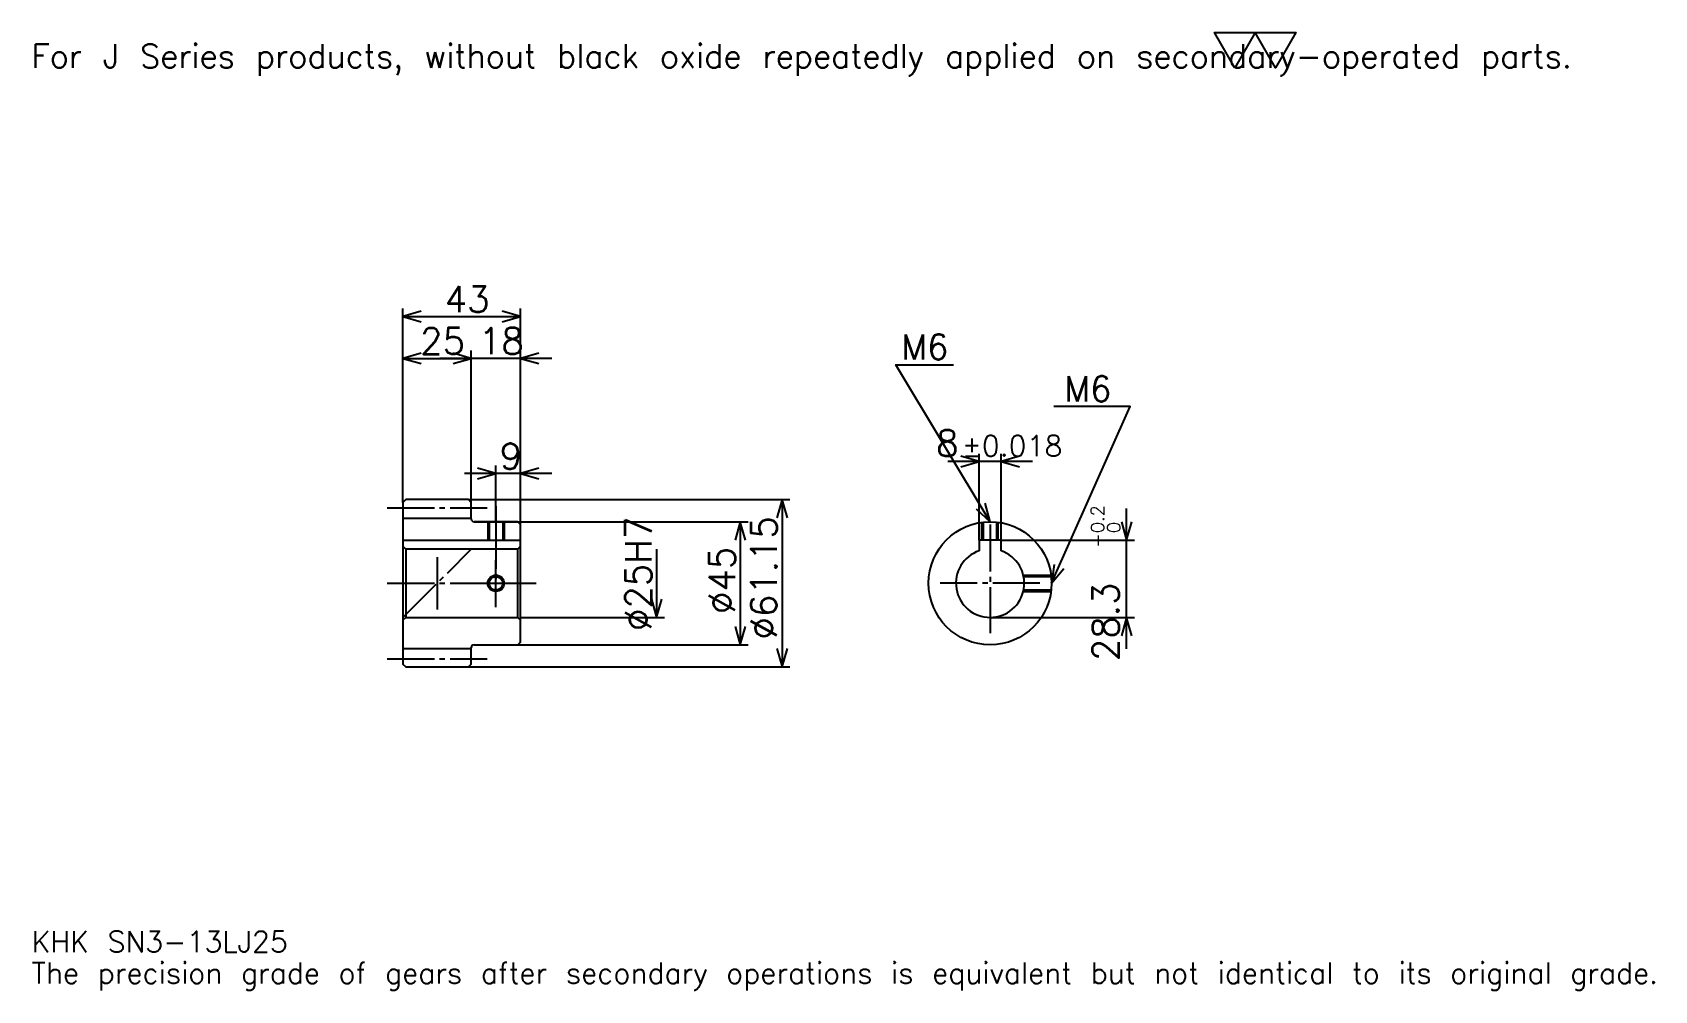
# Model space of a CAD drawing. Extents: x 19 to 613, y 7 to 357.
import ezdxf

# ---------------------------------------------------------------- set-up
doc = ezdxf.new("R2010")
doc.units = 0
doc.linetypes.add('DASHDOT', pattern=[22.95652, 17.217391, -1.913043, 1.913043, -1.913043])
doc.layers.get('0').update_dxf_attribs({"linetype": 'CONTINUOUS'})
doc.layers.add('DASHDOT', color=6, linetype='DASHDOT')
doc.styles.add('KANJI', font='TXT', dxfattribs={"bigfont": 'BIGFONT'})

msp = doc.modelspace()

# ---------------------------------------------------------------- linework, layer by layer
at = {"color": 5}
for p, q in [((154.956528, 186.490204), (154.956528, 256.316284)), ((197.956528, 186.490204), (197.956528, 256.316284)), ((154.956528, 253.446716), (197.956528, 253.446716)), ((154.956528, 238.14238), (179.956528, 238.14238)), ((209.434784, 238.14238), (168.478271, 238.14238)), ((179.956528, 186.490204), (179.956528, 241.011948)), ((365.67392, 171.713043), (365.67392, 203.278259)), ((373.67392, 171.713043), (373.67392, 203.278259)), ((209.434784, 196.05542), (177.478271, 196.05542)), ((188.956528, 186.490204), (188.956528, 198.924988)), ((385.152161, 200.408691), (354.195679, 200.408691)), ((154.956528, 185.490204), (154.956528, 186.490204)), ((178.956528, 186.490204), (197.956528, 186.490204)), ((179.956528, 185.490204), (179.956528, 186.490204)), ((188.956528, 178.41304), (188.956528, 186.490204)), ((188.956528, 178.41304), (188.956528, 186.490204)), ((197.956528, 186.490204), (296.478271, 186.490204)), ((197.956528, 177.41304), (197.956528, 186.490204)), ((293.608704, 186.490204), (293.608704, 125.335876)), ((180.956528, 178.41304), (197.956528, 178.41304)), ((197.956528, 178.41304), (281.17392, 178.41304)), ((278.304352, 178.41304), (278.304352, 133.41304)), ((419.586975, 131.934784), (419.586975, 183.191299)), ((247.695663, 168.41304), (247.695663, 143.41304)), ((373.67392, 171.713043), (422.456543, 171.713043)), ((197.956528, 143.41304), (250.565231, 143.41304)), ((369.67392, 143.41304), (422.456543, 143.41304)), ((180.956528, 133.41304), (197.956528, 133.41304)), ((197.956528, 133.41304), (281.17392, 133.41304)), ((178.956528, 125.335876), (197.956528, 125.335876)), ((197.956528, 125.335876), (296.478271, 125.335876))]:
    msp.add_line(p, q, dxfattribs=at)
at = {"color": 4}
for p, q in [((154.956528, 179.740204), (179.956528, 179.740204)), ((154.956528, 171.713043), (197.956528, 171.713043)), ((155.956528, 168.41304), (155.956528, 143.41304)), ((196.956528, 168.41304), (197.956528, 169.41304)), ((196.956528, 143.41304), (197.956528, 142.41304)), ((154.956528, 132.085876), (179.956528, 132.085876))]:
    msp.add_line(p, q, dxfattribs=at)
at = {"color": 7}
msp.add_line((167.456528, 165.478256), (167.456528, 146.347824), dxfattribs=at)
msp.add_lwpolyline([(459.130432, 344.347839), (451.669556, 357.280029), (481.513031, 357.280029), (474.052185, 344.347839), (466.591309, 357.280029), (459.130432, 344.347839)], dxfattribs=at)
at = {"color": 5}
for points in [[(161.652176, 255.359772), (154.956528, 253.446716), (161.652176, 251.533691)], [(191.26088, 251.533691), (197.956528, 253.446716), (191.26088, 255.359772)], [(161.652176, 240.05542), (154.956528, 238.14238), (161.652176, 236.22934)], [(173.26088, 236.22934), (179.956528, 238.14238), (173.26088, 240.05542)], [(173.26088, 236.22934), (179.956528, 238.14238), (173.26088, 240.05542)], [(204.652176, 240.05542), (197.956528, 238.14238), (204.652176, 236.22934)], [(369.67392, 178.41304), (335.239136, 235.804352), (356.282593, 235.804352)], [(392.17392, 155.91304), (420.869568, 220.5), (392.939148, 220.5)], [(358.978271, 198.495651), (365.67392, 200.408691), (358.978271, 202.321732)], [(380.369568, 202.321732), (373.67392, 200.408691), (380.369568, 198.495651)], [(182.26088, 194.14238), (188.956528, 196.05542), (182.26088, 197.968475)], [(204.652176, 197.968475), (197.956528, 196.05542), (204.652176, 194.14238)], [(295.521729, 179.794556), (293.608704, 186.490204), (291.695679, 179.794556)], [(364.588623, 183.170258), (369.67392, 178.41304), (367.869446, 185.138763)], [(280.217407, 171.717392), (278.304352, 178.41304), (276.391296, 171.717392)], [(417.673889, 178.408691), (419.586975, 171.713043), (421.5, 178.408691)], [(393.144257, 162.808685), (392.17392, 155.91304), (396.640778, 161.255203)], [(245.782623, 150.108688), (247.695663, 143.41304), (249.608704, 150.108688)], [(421.5, 136.717392), (419.586975, 143.41304), (417.673889, 136.717392)], [(276.391296, 140.108688), (278.304352, 133.41304), (280.217407, 140.108688)], [(291.695679, 132.031525), (293.608704, 125.335876), (295.521729, 132.031525)]]:
    msp.add_lwpolyline(points, dxfattribs=at)
at = {"color": 4}
for points in [[(179.956528, 179.41304), (179.956528, 185.490204), (178.956528, 186.490204), (155.956528, 186.490204), (154.956528, 185.490204), (154.956528, 142.41304)], [(180.956528, 133.41304), (196.956528, 133.41304), (197.956528, 134.41304), (197.956528, 177.41304), (196.956528, 178.41304), (180.956528, 178.41304)], [(185.956528, 178.41304), (185.956528, 171.713043)], [(186.496521, 178.41304), (186.496521, 171.713043)], [(191.416534, 178.41304), (191.416534, 171.713043)], [(191.956528, 178.41304), (191.956528, 171.713043)], [(366.67392, 171.713043), (366.67392, 178.212143)], [(367.213928, 171.713043), (367.213928, 178.278152)], [(372.133911, 171.713043), (372.133911, 178.278152)], [(372.67392, 171.713043), (372.67392, 178.212143)], [(154.956528, 142.41304), (155.956528, 143.41304), (196.956528, 143.41304), (196.956528, 168.41304), (155.956528, 168.41304), (154.956528, 169.41304)], [(373.67392, 167.755753), (373.67392, 171.713043), (365.67392, 171.713043), (365.67392, 167.755753)], [(381.808594, 158.91304), (391.973022, 158.91304)], [(381.929443, 158.373047), (392.039032, 158.373047)], [(381.808594, 152.91304), (391.973022, 152.91304)], [(381.929443, 153.453033), (392.039032, 153.453033)], [(154.956528, 142.41304), (154.956528, 126.335876), (155.956528, 125.335876), (178.956528, 125.335876), (179.956528, 126.335876), (179.956528, 132.41304)]]:
    msp.add_lwpolyline(points, dxfattribs=at)
for centre, radius in [((369.67392, 155.91304), 22.5), ((188.956528, 155.91304), 2.46)]:
    msp.add_circle(centre, radius, dxfattribs=at)
at = {"color": 7}
msp.add_circle((188.956528, 155.91304), 3, dxfattribs=at)
at = {"color": 4}
for centre, radius, start, end in [((180.956528, 179.41304), 1, 180, 270), ((369.67392, 155.91304), 12.5, 108.662925185, 71.337074815), ((180.956528, 132.41304), 1, 90, 180)]:
    msp.add_arc(centre, radius, start, end, dxfattribs=at)
at = {"layer": 'DASHDOT', "color": 7}
for p, q in [((149.217392, 183.490204), (185.695663, 183.490204)), ((188.956528, 178.41304), (188.956528, 155.91304)), ((369.67392, 177.452179), (369.67392, 137.673904)), ((154.956528, 143.41304), (179.956528, 168.41304)), ((149.217392, 155.91304), (203.695663, 155.91304)), ((387.913055, 155.91304), (351.434784, 155.91304)), ((149.217392, 128.335876), (185.695663, 128.335876))]:
    msp.add_line(p, q, dxfattribs=at)
for points in [[(188.956528, 184.152176), (188.956528, 165.973907)], [(188.956528, 147.173904), (188.956528, 164.652176)], [(180.217392, 155.91304), (197.695663, 155.91304)]]:
    msp.add_lwpolyline(points, dxfattribs=at)

# ---------------------------------------------------------------- texts
at = {"color": 7, "style": 'KANJI'}
for s, height, p in [('For J Series products, without black oxide repeatedly applied on secondary-operated parts.', 8.608696, (19.130434, 344.347839)), ('43', 9.565217, (170.239136, 254.977158)), ('25', 9.565217, (161.239136, 239.672821)), ('18', 9.565217, (182.739136, 239.672821)), ('M6', 9.182609, (337.152161, 237.717377)), ('M6', 9.182609, (396.765228, 222.41304)), ('8', 9.565217, (349.929413, 202.321732)), ('%%p0.018', 7.652174, (359.397827, 202.321732)), ('9', 9.565217, (190.347839, 197.585861)), ('KHK SN3-13LJ25', 7.652174, (19.130434, 21.043478)), ('The precision grade of gears after secondary operations is equivalent but not identical to its original grade.', 7.652174, (19.130434, 9.565217))]:
    msp.add_text(s, height=height, dxfattribs=at).set_placement(p)
for s, height, p in [('%%c25H7', 9.565217, (245.782623, 138.456512)), ('%%c61.15', 9.565217, (291.695679, 135.347824)), ('0.2', 4.782609, (411.360901, 174.217743)), ('+', 4.782609, (411.360901, 168.861221)), ('0', 4.782609, (417.291321, 174.217743)), ('%%c45', 9.565217, (276.391296, 144.673904)), ('28.3', 9.565217, (416.717407, 127.459183))]:
    msp.add_text(s, height=height, rotation=90, dxfattribs=at).set_placement(p)

doc.saveas('drawing.dxf')
